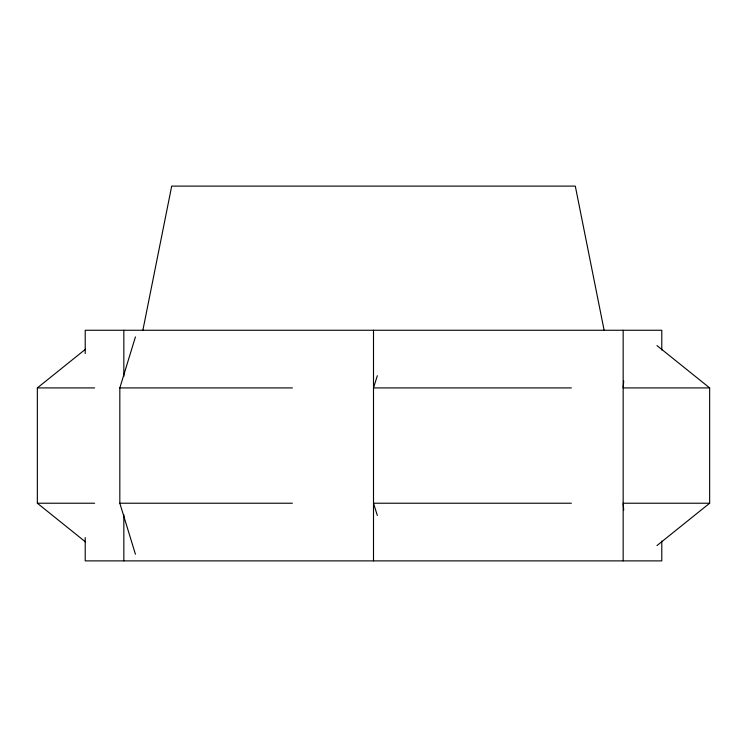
<?xml version="1.0" encoding="UTF-8"?>
<svg xmlns="http://www.w3.org/2000/svg" width="747" height="747" viewBox="0 0 747 747"><rect width="100%" height="100%" fill="white"/><g stroke="black" fill="none" stroke-linecap="round" stroke-linejoin="round"><path stroke-width="1.12" d="M623.698 380.998L623.166 387.917L709.65 387.917L709.65 503.226L656.968 545.562M142.873 330.258L171.698 186.115L575.302 186.115L604.127 330.258M135.431 554.237L119.828 503.226L119.828 387.917L135.431 336.906M377.328 375.713L373.5 387.917L571.362 387.917M85.485 541.911L37.35 503.226L37.35 387.917L85.485 349.232M37.35 387.917L94.626 387.917M119.828 387.917L292.385 387.917M37.35 503.226L94.626 503.226M119.828 503.226L292.385 503.226M571.362 503.226L373.5 503.226L377.328 515.43M709.65 503.226L623.166 503.226L623.698 510.145M656.968 345.581L709.65 387.917M661.786 350.063L661.786 330.258L85.214 330.258L85.214 353.555M661.786 541.089L661.786 560.885L85.214 560.885L85.214 537.588M623.166 330.258L623.166 560.885M373.5 330.258L373.5 560.885M123.834 330.258L123.834 376.385M123.834 514.758L123.834 560.885"/></g></svg>
